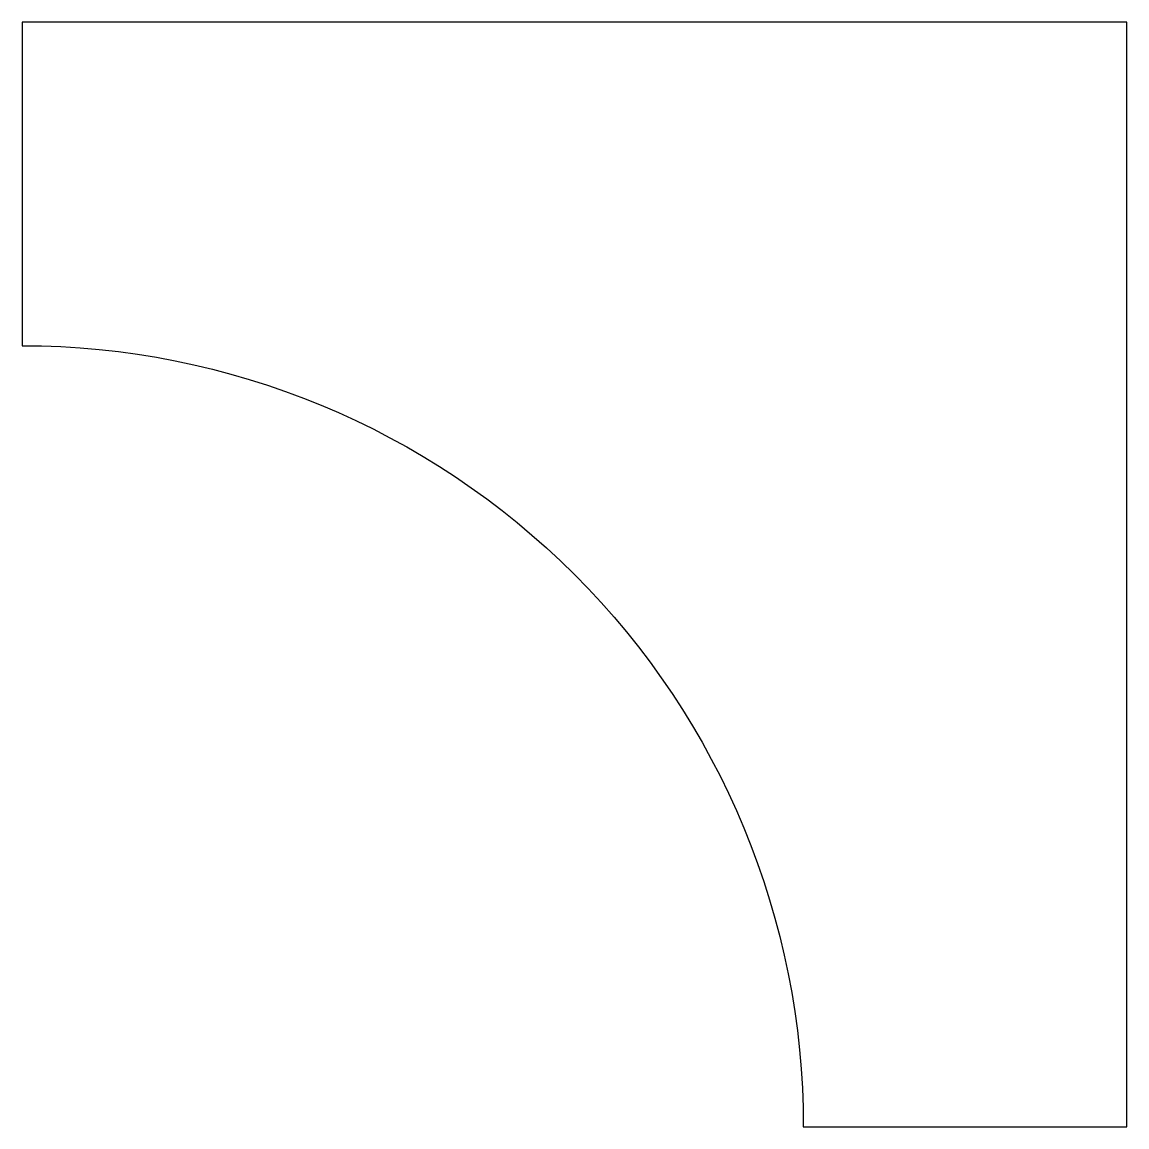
# Model space of a CAD drawing. Header units: millimetres. Extents: x 63.7 to 93.7, y 79.2 to 109.2.
import ezdxf

# ---------------------------------------------------------------- set-up
doc = ezdxf.new("R2010")
doc.units = ezdxf.units.MM
doc.layers.get('0').update_dxf_attribs({"linetype": 'CONTINUOUS'})

msp = doc.modelspace()

# ---------------------------------------------------------------- linework, layer by layer
msp.add_lwpolyline([(93.739, 79.197), (93.739, 109.197), (63.739, 109.197), (63.739, 100.41, -0.414214), (84.952, 79.197)], format="xyb", close=True)

doc.saveas('drawing.dxf')
